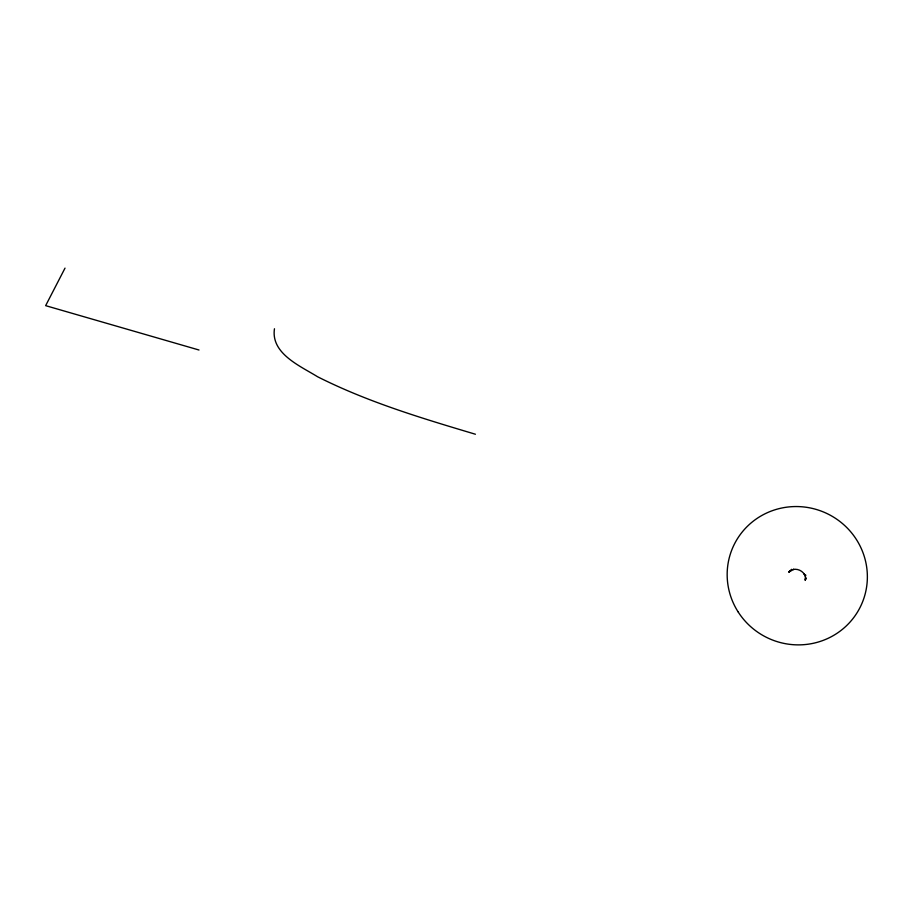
<?xml version="1.0" encoding="UTF-8"?>
<svg xmlns="http://www.w3.org/2000/svg" width="913" height="913" viewBox="0 0 913 913"><rect width="100%" height="100%" fill="white"/><g stroke="black" fill="none" stroke-linecap="round" stroke-linejoin="round"><path stroke-width="1.37" d="M791.571 569.324L788.9 572.074L793.728 569.347L793.089 569.484C797.505 568.525 802.367 570.716 804.57 574.665L804.273 574.106L805.471 577.667L805.255 580.428L805.825 577.495M274.459 328.76C270.682 353.571 300.263 365.999 317.541 376.727C367.688 402.04 421.772 418.234 475.411 434.234M805.517 579.219L805.711 578.363M65.017 268.125L45.65 305.65L199 350.01M788.843 572.006L790.156 570.785M805.62 574.882L805.78 575.749M805.54 578.602L805.517 579.538L805.563 578.659M738.024 611.744A70.358 68.897 25.1 0 0 859.35 608.811A70.358 68.897 25.1 0 0 794.401 506.567A70.358 68.897 25.1 0 0 738.024 611.744"/></g></svg>
